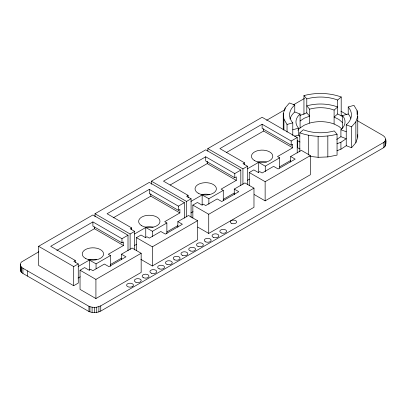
<?xml version="1.0" encoding="UTF-8"?>
<svg xmlns="http://www.w3.org/2000/svg" width="406" height="406" viewBox="0 0 406 406"><rect width="100%" height="100%" fill="white"/><g stroke="black" fill="none" stroke-linecap="round" stroke-linejoin="round"><path stroke-width="0.61" d="M357.346 120.689L383.076 135.548C386.888 137.517 386.989 144.993 383.848 147.576L100.744 311.087C97.141 312.965 92.705 313.041 88.96 311.534L22.924 273.471L20.98 271.797L20.3 269.817L20.3 264.59L20.604 263.25L21.498 262.007L38.839 251.745M20.376 270.492L20.3 264.59M20.98 271.797L20.98 266.569L20.376 265.265M21.498 272.401L21.498 267.178L20.98 266.569M22.924 273.471L22.924 268.249L21.498 267.178M27.446 276.085L27.446 270.858L22.924 268.249M128.002 250.669L128.002 235.221L92.903 214.957L38.611 246.305L38.611 265.463L73.704 285.722L78.267 283.089L78.267 263.936L73.821 261.368L75.288 260.515L75.288 262.306M73.704 285.722L73.704 266.569L78.267 263.936M121.445 254.207L125.972 256.82L108.935 266.661L104.388 264.057L92.903 270.685L90.523 269.31L89.051 270.157L84.6 267.59L80.038 270.223L80.038 289.382L95.917 298.547L141.166 272.426L141.166 253.273L132.117 248.046L121.445 254.207L121.445 259.769M88.96 311.534L88.96 306.312L27.446 270.858M89.345 270.345L89.345 260.063L96.06 263.849L110.468 255.531L110.468 266.422M89.934 311.909L89.934 306.687L88.96 306.312M92.091 312.427L92.091 307.2L89.934 306.687M128.002 235.221L121.967 238.703L92.903 221.925L92.903 226.106L121.967 242.884L123.475 242.012L123.475 245.498L108.28 254.268L110.468 255.531M94.41 312.605L94.41 307.378L96.729 307.2L100.744 305.865L383.848 142.354L385.02 141.181L385.7 139.202M56.799 250.431L94.41 228.715L94.41 226.974M95.014 216.829L95.014 213.739L149.306 182.395L184.405 202.655L184.405 218.103M95.917 298.547L95.917 279.394L141.166 253.273M96.06 268.691L96.06 263.849M96.729 312.427L96.729 307.2M98.891 311.909L98.891 306.687M100.744 311.087L100.744 305.865M121.967 242.884L121.967 238.703M130.113 249.451L130.113 234.003L134.675 231.369L134.675 249.908M131.696 229.74L131.696 227.949L107.082 213.739L149.306 189.358L178.371 206.141L184.405 202.655M136.446 250.639L136.446 237.657L141.009 235.023L145.46 237.596L146.926 236.744L149.306 238.119L160.791 231.496L165.338 234.095L182.375 224.254L177.853 221.64L177.853 227.203M145.754 237.784L145.754 227.497L152.463 231.283L166.871 222.965L166.871 233.856M149.306 189.358L149.306 193.54L178.371 210.318L179.883 209.445L179.883 212.932L164.689 221.701L166.871 222.965M113.203 217.865L150.819 196.149L150.819 193.829M151.423 184.263L151.423 181.172L205.715 149.829L240.814 170.089L240.814 185.537M152.326 265.986L152.326 246.828L197.57 220.707L197.57 239.86L152.326 265.986L140.826 259.343M152.463 236.728L152.463 231.283M178.371 210.318L178.371 206.141M186.516 216.885L186.516 201.437L191.079 198.803L191.079 217.342M188.1 197.773L188.1 195.387L163.486 181.172L205.715 156.792L234.78 173.575L240.814 170.089M192.85 218.073L192.85 205.096L197.412 202.462L201.863 205.03L203.335 204.177L205.715 205.553L217.2 198.93L221.747 201.528L238.784 191.688L234.257 189.074L234.257 194.636M202.158 205.218L202.158 194.931L208.867 198.722L223.28 190.399L223.28 200.686M205.715 156.792L205.715 160.974L234.78 177.752L236.287 176.884L236.287 180.365L221.092 189.14L223.28 190.399M170.155 184.989L207.222 163.588L207.222 161.263M207.826 151.078L207.826 148.606L262.119 117.263L297.217 137.522L297.217 152.976M208.73 233.42L208.73 214.261L253.978 188.14L253.978 207.299L208.73 233.42L197.778 227.096M208.867 204.162L208.867 198.722M234.78 177.752L234.78 173.575M242.925 184.319L242.925 168.871L247.487 166.237L247.487 184.776M244.508 164.613L244.508 162.821L219.89 148.606L262.119 124.226L291.183 141.009L297.217 137.522M249.259 185.506L249.259 172.53L253.821 169.896L258.267 172.464L259.738 171.616L262.119 172.986L273.603 166.364L278.151 168.962L295.187 159.122L290.66 156.508L290.66 162.07M258.561 172.651L258.561 162.364L265.275 166.155L279.683 157.832L279.683 168.12M262.119 124.226L262.119 128.408L291.183 145.186L292.69 144.318L292.69 147.799L277.496 156.574L279.683 157.832M226.558 152.423L263.631 131.021L263.631 128.697M265.138 200.853L265.138 181.695L310.382 155.574L310.382 174.732L265.138 200.853L254.186 194.53M265.275 171.601L265.275 166.155M291.183 145.186L291.183 141.009M383.848 147.576L383.848 142.354M385.02 146.409L385.02 141.181M385.624 145.104L385.624 139.882M20.3 269.817L20.503 268.924M283.251 129.986L283.251 113.523L285.144 108.001L289.437 102.951L294.766 105.002L294.766 111.97A30.927 17.854 0 0 0 289.98 118.988M346.237 145.703L351.566 147.748L355.864 142.699L355.864 121.8L357.752 116.283L357.102 110.671L353.956 105.347L348.221 106.986A30.927 17.854 0 0 1 346.237 124.804L346.237 145.703L340.923 149.21L337.01 150.722M355.864 142.699L357.752 137.182L357.752 116.283M351.566 147.748L351.566 126.85L355.864 121.8M299.806 151.834L299.806 132.838L303.353 129.763A30.927 17.854 0 0 0 334.219 130.905L337.056 134.219L337.056 155.117L327.83 156.929L318.111 157.305L309.748 156.351M303.947 95.588L306.789 98.897A30.927 17.854 0 0 1 337.65 100.043L341.197 96.968C329.266 92.73 316.172 92.406 303.947 95.588L303.947 114.583M309.626 109.173A24.527 14.159 0 0 1 334.102 110.082L337.65 107.011A30.927 17.854 0 0 0 306.789 105.864L309.626 109.173L309.626 123.109L304.307 125.165L300.09 127.946A24.527 14.159 0 0 0 297.913 130.28M337.65 100.043L337.65 113.974L334.102 117.05L338.924 119.481L342.486 122.556M300.09 120.983L304.307 118.202L309.626 116.141L306.789 112.832L306.789 98.897M336.701 139.471L340.913 136.685L346.237 138.735L340.923 142.242L337.01 143.754M266.615 120.293L284.728 109.838M293.513 104.773L304.49 98.435M92.903 221.925L50.674 246.305L75.288 260.515M131.696 227.949L130.225 228.801L134.675 231.369M188.1 195.387L186.628 196.235L191.079 198.803M244.508 162.821L243.037 163.669L247.487 166.237M78.104 266.554L89.345 260.063M134.508 233.988L145.754 227.497M190.911 201.422L202.158 194.931M247.32 168.86L258.561 162.364M78.104 278.049L80.246 276.811M134.508 245.483L136.649 244.245M190.911 212.917L193.058 211.683M247.32 180.35L249.462 179.117M177.853 221.64L188.521 215.479L197.57 220.707M234.257 189.074L244.93 182.913L253.978 188.14M290.66 156.508L301.333 150.352L310.382 155.574M110.473 264.499L121.424 258.175M166.876 231.933L177.833 225.609M223.285 199.366L234.237 193.043M279.688 166.8L290.645 160.477M300.08 115.426L306.789 112.832M287.047 132.057L287.047 124.459L292.782 122.82A30.927 17.854 0 0 1 294.766 105.002M292.782 129.788L298.517 128.149A24.527 14.159 0 0 1 300.09 114.015L294.766 111.97M340.913 136.685L340.913 129.722A24.527 14.159 0 0 0 342.486 115.588L348.221 113.949L348.221 106.986M294.502 136.259L298.517 135.117L299.856 136.264M299.806 132.838C311.737 137.076 324.83 137.401 337.056 134.219M92.091 307.2L94.41 307.378M346.237 124.804L351.566 126.85M340.913 129.722L346.237 131.767M337.65 113.974L342.623 116.486M309.626 123.109A24.527 14.159 0 0 1 334.102 124.018L338.924 126.449L341.593 128.753M300.039 142.019L297.278 140.623L297.278 147.591L300.039 148.987M340.918 111.208L346.942 114.685M263.631 131.021L292.69 147.799M207.826 148.606L242.925 168.871M249.259 172.53L265.138 181.695M207.222 163.588L236.287 180.365M151.423 181.172L186.516 201.437M192.85 205.096L208.73 214.261M150.819 196.149L179.883 212.932M95.014 213.739L130.113 234.003M136.446 237.657L152.326 246.828M94.41 228.715L123.475 245.498M38.611 246.305L73.704 266.569M80.038 270.223L95.917 279.394M283.251 113.523L283.906 119.136L287.047 124.459M385.497 143.536L385.7 144.429M357.463 134.685L357.752 137.182M357.102 110.671L357.102 114.472M342.486 115.588L342.486 128.255M341.197 96.968L341.197 115.969M340.923 142.242L340.923 149.21M334.102 110.082L334.102 124.018M327.83 136.03L327.83 156.929M318.111 136.406L318.111 157.305M308.55 135.32L308.55 154.95M300.09 114.015L300.09 127.946M298.517 128.149L298.517 135.117M292.782 122.82L292.782 135.487M285.144 108.001L285.144 109.27M283.906 119.136L283.906 129.9M145.49 227.147A10.663 6.156 0 0 1 153.128 227.147M88.564 259.835A10.663 6.156 0 0 1 96.724 259.713M201.894 194.581A10.663 6.156 0 0 1 209.537 194.581M257.78 162.141A10.663 6.156 0 0 1 266.458 162.141M348.221 113.949A30.927 17.854 0 0 1 350.825 118.364M132.869 286.276L132.28 286.661A3.41 1.969 0 0 1 126.753 285.738A3.41 1.969 0 0 1 130.539 283.236A3.41 1.969 0 0 1 132.869 286.276M141.77 225.756A10.663 6.156 0 0 0 159.609 222.995A10.663 6.156 0 0 0 146.551 215.454A10.663 6.156 0 0 0 141.77 225.756M85.361 258.323A10.663 6.156 0 0 0 103.205 255.562A10.663 6.156 0 0 0 90.142 248.02A10.663 6.156 0 0 0 85.361 258.323M198.174 193.19A10.663 6.156 0 0 0 216.017 190.429A10.663 6.156 0 0 0 202.954 182.888A10.663 6.156 0 0 0 198.174 193.19M254.577 160.624A10.663 6.156 0 0 0 272.421 157.863A10.663 6.156 0 0 0 259.358 150.321A10.663 6.156 0 0 0 254.577 160.624M231.811 223.473A3.182 1.837 0 0 0 236.668 221.97A3.182 1.837 0 0 0 231.983 220.296A3.182 1.837 0 0 0 231.811 223.473M221.341 232.958A3.41 1.969 0 0 0 226.634 231.44A3.41 1.969 0 0 0 221.717 229.552A3.41 1.969 0 0 0 221.341 232.958M213.576 237.439A3.41 1.969 0 0 0 218.87 235.927A3.41 1.969 0 0 0 213.947 234.034A3.41 1.969 0 0 0 213.576 237.439M205.806 241.925A3.41 1.969 0 0 0 211.105 240.408A3.41 1.969 0 0 0 206.182 238.52A3.41 1.969 0 0 0 205.806 241.925M198.042 246.412A3.41 1.969 0 0 0 203.335 244.894A3.41 1.969 0 0 0 198.412 243.006A3.41 1.969 0 0 0 198.042 246.412M190.272 250.913A3.41 1.969 0 0 0 195.57 249.396A3.41 1.969 0 0 0 190.647 247.508A3.41 1.969 0 0 0 190.272 250.913M182.507 255.389A3.41 1.969 0 0 0 187.8 253.872A3.41 1.969 0 0 0 182.878 251.984A3.41 1.969 0 0 0 182.507 255.389M174.737 259.896A3.41 1.969 0 0 0 180.036 258.378A3.41 1.969 0 0 0 175.113 256.49A3.41 1.969 0 0 0 174.737 259.896M166.973 264.347A3.41 1.969 0 0 0 172.266 262.829A3.41 1.969 0 0 0 167.343 260.941A3.41 1.969 0 0 0 166.973 264.347M159.203 268.833A3.41 1.969 0 0 0 164.501 267.315A3.41 1.969 0 0 0 159.578 265.428A3.41 1.969 0 0 0 159.203 268.833M151.438 273.233A3.41 1.969 0 0 0 156.731 271.715A3.41 1.969 0 0 0 151.808 269.828A3.41 1.969 0 0 0 151.438 273.233M143.668 277.8A3.41 1.969 0 0 0 148.966 276.283A3.41 1.969 0 0 0 144.044 274.395A3.41 1.969 0 0 0 143.668 277.8M135.903 282.246A3.41 1.969 0 0 0 141.197 280.729A3.41 1.969 0 0 0 136.274 278.841A3.41 1.969 0 0 0 135.903 282.246"/></g></svg>
